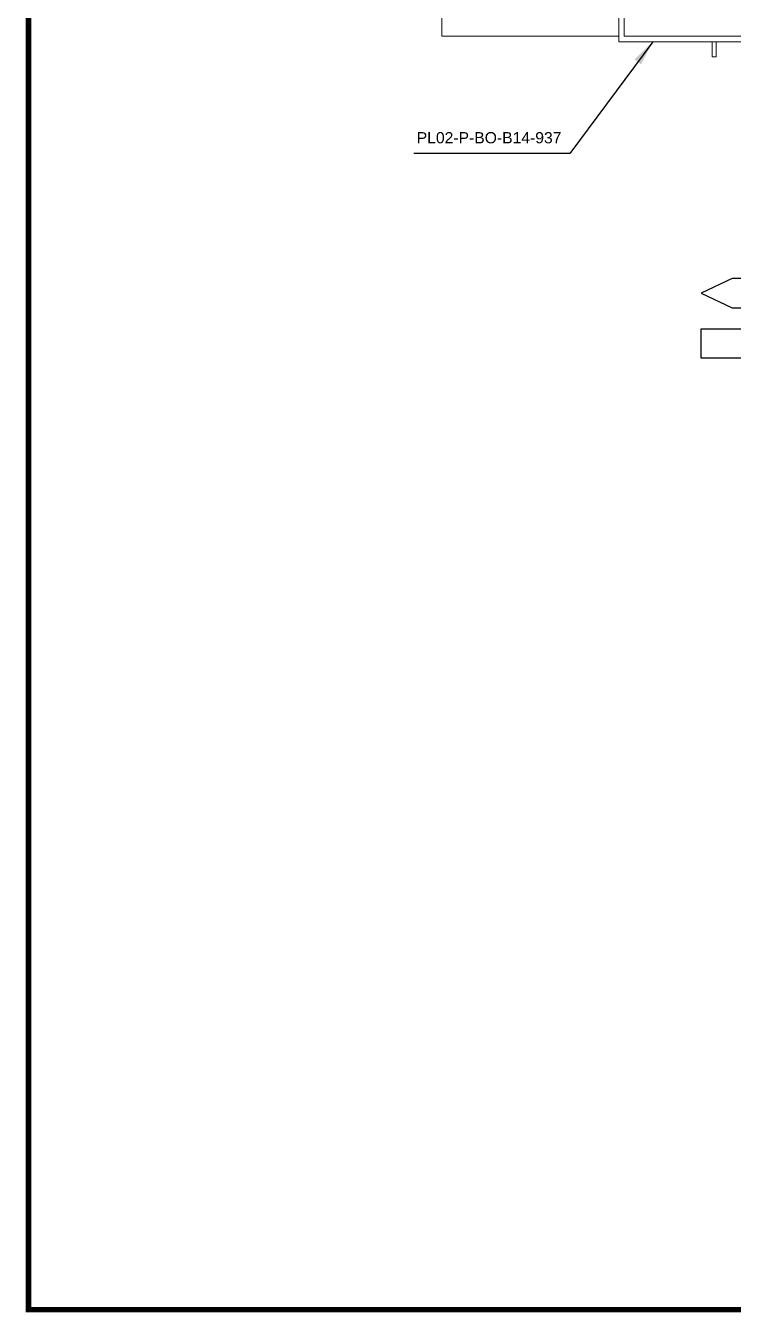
# Model space of a CAD drawing. Header units: millimetres. Extents: x 25096 to 30217, y 6541 to 10165.
# Drawn here: x 25096 to 25800, y 6541 to 7820 of the extents above; entities that cross this region are included whole.
import ezdxf

# ---------------------------------------------------------------- set-up
doc = ezdxf.new("R2010")
doc.units = ezdxf.units.MM
doc.layers.add('Equipment', color=123, linetype='Continuous')
doc.layers.add('Reference', color=6, linetype='Continuous')
doc.layers.add('TITLE TEXT', color=7, linetype='Continuous', lineweight=20)
doc.dimstyles.new('ISO-25', dxfattribs={"dimtxt": 2.5, "dimasz": 2.5, "dimexe": 1.25, "dimexo": 0.625, "dimtad": 1, "dimtxsty": 'Standard', "dimcen": 2.5, "dimadec": 0, "dimazin": 0, "dimtfac": 1, "dimtmove": 0, "dimatfit": 3, "dimfxl": 1, "dimarcsym": 0})

# ---------------------------------------------------------------- blocks, each defined once
blk = doc.blocks.new('A$C58eda4ec')
at = {"layer": 'Equipment', "lineweight": 20}
for points in [[(0, 43.5), (117.49, 43.5), (117.49, -43.5), (0, -43.5)], [(217.62, 43.5), (217.62, -47.1), (117.49, -47.1), (117.49, 43.5)], [(214.02, 39.9), (214.02, -43.5), (121.09, -43.5), (121.09, 39.9)]]:
    blk.add_lwpolyline(points, close=True, dxfattribs=at)
at = {"layer": 'Equipment'}
for points in [[(241.21, 30.7), (217.62, 30.7), (217.62, 5.7), (241.21, 5.7)], [(275.93, 23.18), (217.62, 23.18), (217.62, -1.82), (275.93, -1.82)]]:
    blk.add_lwpolyline(points, close=True, dxfattribs=at)
at = {"layer": 'Equipment', "lineweight": 20}
for points in [[(182.05, -47.1), (182.05, -57.05), (179.41, -57.05), (179.41, -47.1)], [(206.08, -47.1), (206.08, -57.05), (203.44, -57.05), (203.44, -47.1)]]:
    blk.add_lwpolyline(points, dxfattribs=at)
at = {"layer": 'Equipment'}
for centre, radius in [((241.21, 18.2), 12.5), ((275.93, 10.68), 12.49)]:
    blk.add_circle(centre, radius, dxfattribs=at)

msp = doc.modelspace()

# ---------------------------------------------------------------- linework, layer by layer
at = {"layer": 'Reference'}
for points in [[(25798.4, 7539.5), (25990.9, 7539.5), (25990.9, 7568.6), (25798.4, 7568.6), (25767.7, 7554)], [(25960.1, 7489.5), (25767.7, 7489.5), (25767.7, 7518.6), (25960.1, 7518.6), (25990.9, 7504.1)]]:
    msp.add_lwpolyline(points, close=True, dxfattribs=at)
at = {"layer": 'TITLE TEXT', "ltscale": 5, "const_width": 5.38}
msp.add_lwpolyline([(30214.5, 10162.1), (30214.5, 6543.5), (25098.5, 6543.5), (25098.5, 10162.1)], close=True, dxfattribs=at)

# ---------------------------------------------------------------- block references
at = {"xscale": 1.5, "yscale": 1.5, "zscale": 1.5}
msp.add_blockref('A$C58eda4ec', (25509.5, 7874.7), dxfattribs=at)

# ---------------------------------------------------------------- texts
at = {"insert": (25628.6, 7714.2), "char_height": 11.166, "width": 777.184, "attachment_point": 3}
msp.add_mtext('{\\fArial|b0|i0|c0|p34;PL02-P-BO-B14-937}', dxfattribs=at)

# ---------------------------------------------------------------- leaders
at = {"linetype": 'Continuous', "lineweight": -3}
msp.add_leader([(25719.4, 7804.1), (25637.1, 7693), (25481.9, 7693)], dimstyle='ISO-25', override={"dimscale": 10, "dimtad": 0}, dxfattribs=at)

doc.saveas('drawing.dxf')
